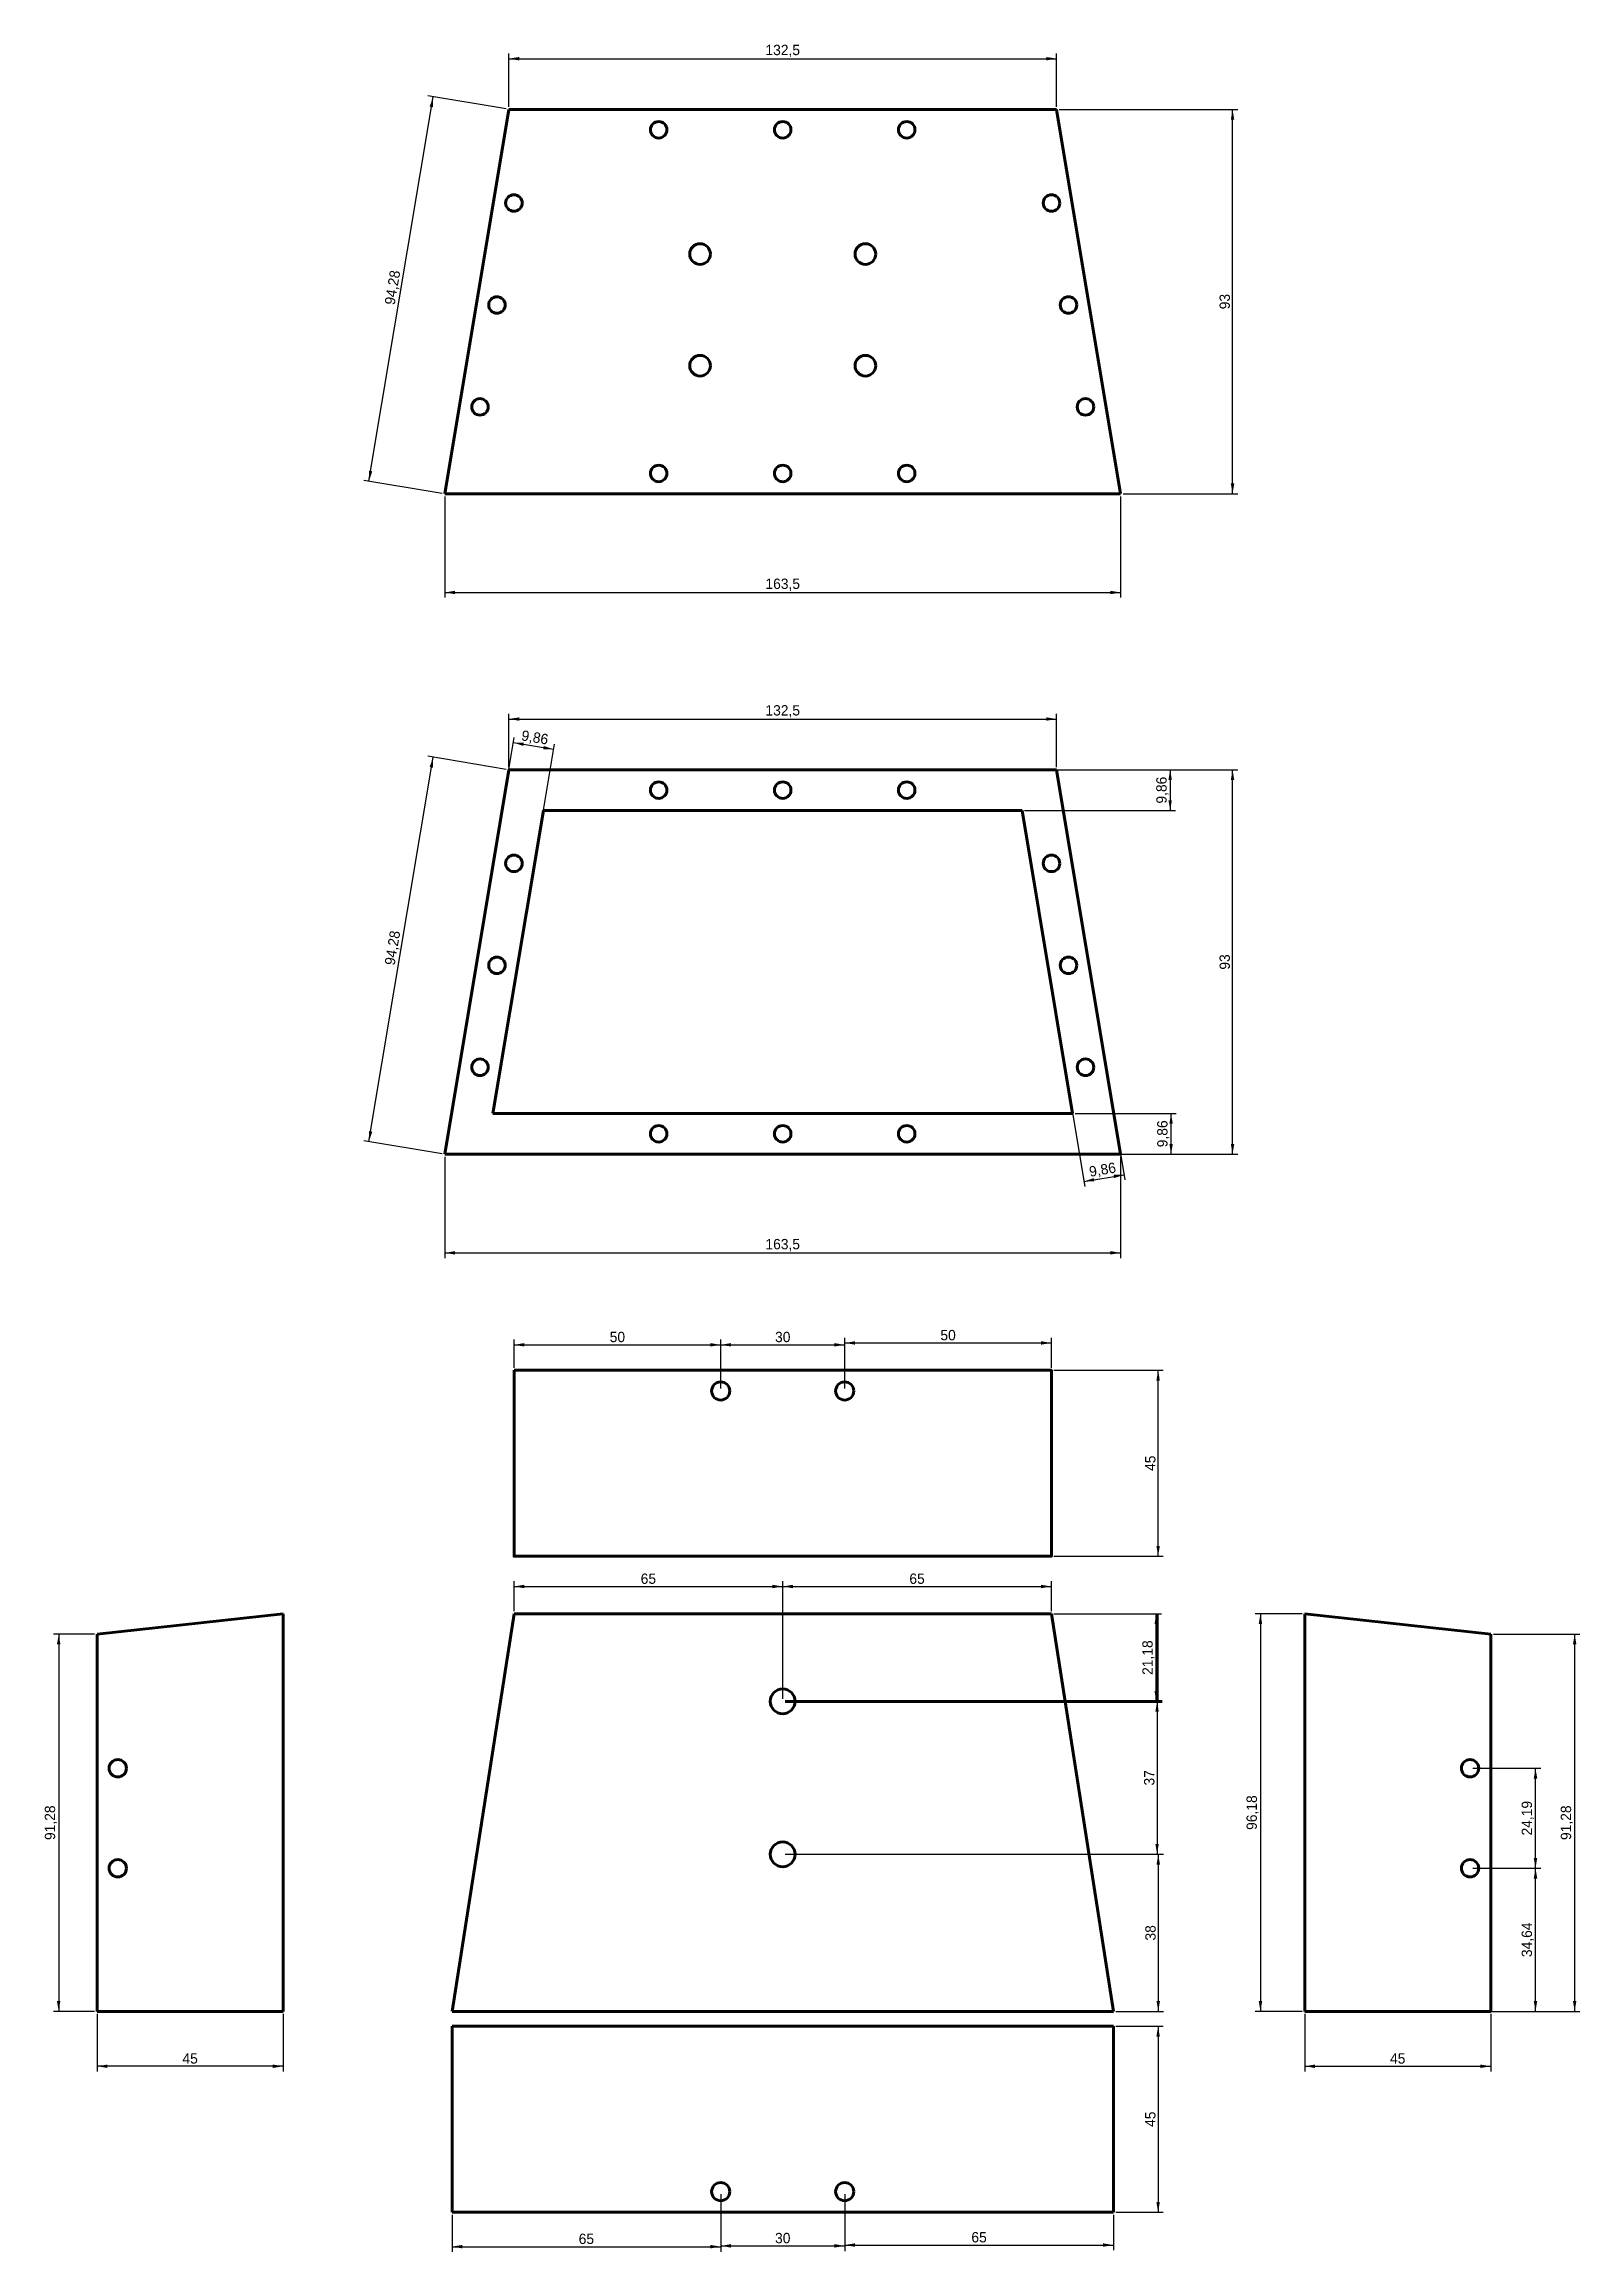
# Model space of a CAD drawing. Header units: millimetres. Extents: x 76 to 447, y 175 to 710.
import ezdxf

# ---------------------------------------------------------------- set-up
doc = ezdxf.new("R2010")
doc.units = ezdxf.units.MM
doc.layers.get('0').update_dxf_attribs({"linetype": 'CONTINUOUS', "lineweight": 70})
doc.layers.add('measures', color=6, linetype='CONTINUOUS', lineweight=35)
doc.dimstyles.get("Standard").update_dxf_attribs({"dimtxt": 2.5, "dimasz": 2.5, "dimexe": 1.25, "dimexo": 0.625, "dimtad": 0, "dimtoh": 1, "dimtxsty": 'Standard', "dimcen": 0.09, "dimadec": 0, "dimazin": 0, "dimtfac": 1, "dimtdec": 4, "dimtofl": 0, "dimtmove": 0, "dimatfit": 3, "dimfxl": 1, "dimtolj": 1, "dimtzin": 0, "dimarcsym": 0})

# ---------------------------------------------------------------- blocks, each defined once
blk = doc.blocks.new('*D1')
at = {"layer": 'measures', "color": 0, "linetype": 'ByBlock', "lineweight": -2}
for p, q in [((187.99, 534.62), (187.99, 547.52)), ((187.99, 546.27), (320.49, 546.27)), ((320.49, 534.62), (320.49, 547.52))]:
    blk.add_line(p, q, dxfattribs=at)
for points in [[(187.99, 546.27), (190.49, 546.68), (190.49, 545.85)], [(320.49, 546.27), (317.99, 545.85), (317.99, 546.68)]]:
    blk.add_solid(points, dxfattribs=at)
at = {"layer": 'measures', "color": 0, "linetype": 'CONTINUOUS', "lineweight": -2, "insert": (254.24, 548.14), "char_height": 2.5, "width": 7.3611, "attachment_point": 5}
blk.add_mtext('132,5', dxfattribs=at)
blk = doc.blocks.new('*D2')
at = {"layer": 'measures', "color": 0, "linetype": 'ByBlock', "lineweight": -2}
for p, q in [((172.49, 440.37), (172.49, 415.88)), ((335.99, 440.37), (335.99, 415.88)), ((172.49, 417.13), (335.99, 417.13))]:
    blk.add_line(p, q, dxfattribs=at)
for points in [[(172.49, 417.13), (174.99, 417.55), (174.99, 416.72)], [(335.99, 417.13), (333.49, 416.72), (333.49, 417.55)]]:
    blk.add_solid(points, dxfattribs=at)
at = {"layer": 'measures', "color": 0, "linetype": 'CONTINUOUS', "lineweight": -2, "insert": (254.24, 419.01), "char_height": 2.5, "width": 7.3611, "attachment_point": 5}
blk.add_mtext('163,5', dxfattribs=at)
blk = doc.blocks.new('*D3')
at = {"layer": 'measures', "color": 0, "linetype": 'ByBlock', "lineweight": -2}
for p, q in [((154.14, 444.06), (169.64, 537.06)), ((187.37, 534.1), (168.4, 537.26)), ((171.87, 441.1), (152.9, 444.26))]:
    blk.add_line(p, q, dxfattribs=at)
for points in [[(169.64, 537.06), (169.64, 534.52), (168.82, 534.66)], [(154.14, 444.06), (154.14, 446.59), (154.96, 446.45)]]:
    blk.add_solid(points, dxfattribs=at)
at = {"layer": 'measures', "color": 0, "linetype": 'CONTINUOUS', "lineweight": -2, "insert": (160.04, 490.87), "char_height": 2.5, "width": 8.1944, "attachment_point": 5, "rotation": 80.5377}
blk.add_mtext('94,28', dxfattribs=at)
blk = doc.blocks.new('*D4')
at = {"layer": 'measures', "color": 0, "linetype": 'ByBlock', "lineweight": -2}
for p, q in [((321.11, 534), (364.31, 534)), ((363.06, 441), (363.06, 534)), ((336.61, 441), (364.31, 441))]:
    blk.add_line(p, q, dxfattribs=at)
for points in [[(363.06, 534), (363.48, 531.5), (362.64, 531.5)], [(363.06, 441), (362.64, 443.5), (363.48, 443.5)]]:
    blk.add_solid(points, dxfattribs=at)
at = {"layer": 'measures', "color": 0, "linetype": 'CONTINUOUS', "lineweight": -2, "insert": (361.18, 487.5), "char_height": 2.5, "width": 3.0556, "attachment_point": 5, "rotation": 90}
blk.add_mtext('93', dxfattribs=at)
blk = doc.blocks.new('*D5')
at = {"layer": 'measures', "color": 0, "linetype": 'ByBlock', "lineweight": -2}
for p, q in [((380.52, 233.01), (380.52, 219.11)), ((425.52, 233.01), (425.52, 219.11)), ((380.52, 220.36), (425.52, 220.36))]:
    blk.add_line(p, q, dxfattribs=at)
for points in [[(380.52, 220.36), (383.02, 220.77), (383.02, 219.94)], [(425.52, 220.36), (423.02, 219.94), (423.02, 220.77)]]:
    blk.add_solid(points, dxfattribs=at)
at = {"layer": 'measures', "color": 0, "linetype": 'CONTINUOUS', "lineweight": -2, "insert": (403.02, 222.23), "char_height": 2.5, "width": 3.3333, "attachment_point": 5}
blk.add_mtext('45', dxfattribs=at)
blk = doc.blocks.new('*D6')
at = {"layer": 'measures', "color": 0, "linetype": 'ByBlock', "lineweight": -2}
for p, q in [((319.86, 388.73), (346.31, 388.73)), ((345.06, 343.73), (345.06, 388.73)), ((319.86, 343.73), (346.31, 343.73))]:
    blk.add_line(p, q, dxfattribs=at)
for points in [[(345.06, 388.73), (345.47, 386.23), (344.64, 386.23)], [(345.06, 343.73), (344.64, 346.23), (345.47, 346.23)]]:
    blk.add_solid(points, dxfattribs=at)
at = {"layer": 'measures', "color": 0, "linetype": 'CONTINUOUS', "lineweight": -2, "insert": (343.18, 366.23), "char_height": 2.5, "width": 3.3333, "attachment_point": 5, "rotation": 90}
blk.add_mtext('45', dxfattribs=at)
blk = doc.blocks.new('*D7')
at = {"layer": 'measures', "color": 0, "linetype": 'ByBlock', "lineweight": -2}
for p, q in [((88.38, 233.01), (88.38, 219.11)), ((133.38, 233.01), (133.38, 219.11)), ((133.38, 220.36), (88.38, 220.36))]:
    blk.add_line(p, q, dxfattribs=at)
for points in [[(88.38, 220.36), (90.88, 220.77), (90.88, 219.94)], [(133.38, 220.36), (130.88, 219.94), (130.88, 220.77)]]:
    blk.add_solid(points, dxfattribs=at)
at = {"layer": 'measures', "color": 0, "linetype": 'CONTINUOUS', "lineweight": -2, "insert": (110.88, 222.23), "char_height": 2.5, "width": 3.3333, "attachment_point": 5}
blk.add_mtext('45', dxfattribs=at)
blk = doc.blocks.new('*D8')
at = {"layer": 'measures', "color": 0, "linetype": 'ByBlock', "lineweight": -2}
for p, q in [((87.76, 324.91), (77.83, 324.91)), ((79.08, 324.91), (79.08, 233.63)), ((87.76, 233.63), (77.83, 233.63))]:
    blk.add_line(p, q, dxfattribs=at)
for points in [[(79.08, 324.91), (79.49, 322.41), (78.66, 322.41)], [(79.08, 233.63), (78.66, 236.13), (79.49, 236.13)]]:
    blk.add_solid(points, dxfattribs=at)
at = {"layer": 'measures', "color": 0, "linetype": 'CONTINUOUS', "lineweight": -2, "insert": (77.2, 279.27), "char_height": 2.5, "width": 7.3611, "attachment_point": 5, "rotation": 90}
blk.add_mtext('91,28', dxfattribs=at)
blk = doc.blocks.new('*D9')
at = {"layer": 'measures', "color": 0, "linetype": 'ByBlock', "lineweight": -2}
for p, q in [((379.9, 329.81), (368.56, 329.81)), ((369.81, 329.81), (369.81, 233.63)), ((379.9, 233.63), (368.56, 233.63))]:
    blk.add_line(p, q, dxfattribs=at)
for points in [[(369.81, 329.81), (370.23, 327.31), (369.39, 327.31)], [(369.81, 233.63), (369.39, 236.13), (370.23, 236.13)]]:
    blk.add_solid(points, dxfattribs=at)
at = {"layer": 'measures', "color": 0, "linetype": 'CONTINUOUS', "lineweight": -2, "insert": (367.93, 281.72), "char_height": 2.5, "width": 7.3611, "attachment_point": 5, "rotation": 90}
blk.add_mtext('96,18', dxfattribs=at)
blk = doc.blocks.new('*D10')
at = {"layer": 'measures', "color": 0, "linetype": 'ByBlock', "lineweight": -2}
for p, q in [((334.86, 230.04), (346.3, 230.04)), ((345.05, 230.04), (345.05, 185.04)), ((334.86, 185.04), (346.3, 185.04))]:
    blk.add_line(p, q, dxfattribs=at)
for points in [[(345.05, 230.04), (345.47, 227.54), (344.64, 227.54)], [(345.05, 185.04), (344.64, 187.54), (345.47, 187.54)]]:
    blk.add_solid(points, dxfattribs=at)
at = {"layer": 'measures', "color": 0, "linetype": 'CONTINUOUS', "lineweight": -2, "insert": (343.18, 207.54), "char_height": 2.5, "width": 3.3333, "attachment_point": 5, "rotation": 90}
blk.add_mtext('45', dxfattribs=at)
blk = doc.blocks.new('*D11')
at = {"layer": 'measures', "color": 0, "linetype": 'ByBlock', "lineweight": -2}
for p, q in [((254.86, 308.63), (346.05, 308.63)), ((344.8, 308.63), (344.8, 271.63)), ((254.86, 271.63), (346.05, 271.63))]:
    blk.add_line(p, q, dxfattribs=at)
for points in [[(344.8, 308.63), (345.22, 306.13), (344.39, 306.13)], [(344.8, 271.63), (344.39, 274.13), (345.22, 274.13)]]:
    blk.add_solid(points, dxfattribs=at)
at = {"layer": 'measures', "color": 0, "linetype": 'CONTINUOUS', "lineweight": -2, "insert": (342.93, 290.13), "char_height": 2.5, "width": 3.0556, "attachment_point": 5, "rotation": 90}
blk.add_mtext('37', dxfattribs=at)
blk = doc.blocks.new('*D12')
at = {"layer": 'measures', "color": 0, "linetype": 'ByBlock', "lineweight": -2}
for p, q in [((254.86, 271.63), (346.34, 271.63)), ((345.09, 271.63), (345.09, 233.63)), ((334.86, 233.63), (346.34, 233.63))]:
    blk.add_line(p, q, dxfattribs=at)
for points in [[(345.09, 271.63), (345.51, 269.13), (344.68, 269.13)], [(345.09, 233.63), (344.68, 236.13), (345.51, 236.13)]]:
    blk.add_solid(points, dxfattribs=at)
at = {"layer": 'measures', "color": 0, "linetype": 'CONTINUOUS', "lineweight": -2, "insert": (343.22, 252.63), "char_height": 2.5, "width": 3.0556, "attachment_point": 5, "rotation": 90}
blk.add_mtext('38', dxfattribs=at)
blk = doc.blocks.new('*D13')
at = {"layer": 'measures', "color": 0, "linetype": 'ByBlock', "lineweight": -2}
for p, q in [((319.86, 329.81), (345.85, 329.81)), ((344.6, 308.63), (344.6, 329.81)), ((254.86, 308.63), (345.85, 308.63))]:
    blk.add_line(p, q, dxfattribs=at)
for points in [[(344.6, 329.81), (345.01, 327.31), (344.18, 327.31)], [(344.6, 308.63), (344.18, 311.13), (345.01, 311.13)]]:
    blk.add_solid(points, dxfattribs=at)
at = {"layer": 'measures', "color": 0, "linetype": 'CONTINUOUS', "lineweight": -2, "insert": (342.72, 319.22), "char_height": 2.5, "width": 6.8056, "attachment_point": 5, "rotation": 90}
blk.add_mtext('21,18', dxfattribs=at)
blk = doc.blocks.new('*D14')
at = {"layer": 'measures', "color": 0, "linetype": 'ByBlock', "lineweight": -2}
for p, q in [((187.99, 694.37), (187.99, 707.27)), ((187.99, 706.02), (320.49, 706.02)), ((320.49, 694.37), (320.49, 707.27))]:
    blk.add_line(p, q, dxfattribs=at)
for points in [[(187.99, 706.02), (190.49, 706.43), (190.49, 705.6)], [(320.49, 706.02), (317.99, 705.6), (317.99, 706.43)]]:
    blk.add_solid(points, dxfattribs=at)
at = {"layer": 'measures', "color": 0, "linetype": 'CONTINUOUS', "lineweight": -2, "insert": (254.24, 707.89), "char_height": 2.5, "width": 7.3611, "attachment_point": 5}
blk.add_mtext('132,5', dxfattribs=at)
blk = doc.blocks.new('*D15')
at = {"layer": 'measures', "color": 0, "linetype": 'ByBlock', "lineweight": -2}
for p, q in [((172.49, 600.12), (172.49, 575.63)), ((335.99, 600.12), (335.99, 575.63)), ((172.49, 576.88), (335.99, 576.88))]:
    blk.add_line(p, q, dxfattribs=at)
for points in [[(172.49, 576.88), (174.99, 577.3), (174.99, 576.47)], [(335.99, 576.88), (333.49, 576.47), (333.49, 577.3)]]:
    blk.add_solid(points, dxfattribs=at)
at = {"layer": 'measures', "color": 0, "linetype": 'CONTINUOUS', "lineweight": -2, "insert": (254.24, 578.76), "char_height": 2.5, "width": 7.3611, "attachment_point": 5}
blk.add_mtext('163,5', dxfattribs=at)
blk = doc.blocks.new('*D16')
at = {"layer": 'measures', "color": 0, "linetype": 'ByBlock', "lineweight": -2}
for p, q in [((154.14, 603.81), (169.64, 696.81)), ((187.37, 693.85), (168.4, 697.01)), ((171.87, 600.85), (152.9, 604.01))]:
    blk.add_line(p, q, dxfattribs=at)
for points in [[(169.64, 696.81), (169.64, 694.27), (168.82, 694.41)], [(154.14, 603.81), (154.14, 606.34), (154.96, 606.21)]]:
    blk.add_solid(points, dxfattribs=at)
at = {"layer": 'measures', "color": 0, "linetype": 'CONTINUOUS', "lineweight": -2, "insert": (160.04, 650.62), "char_height": 2.5, "width": 8.1944, "attachment_point": 5, "rotation": 80.5377}
blk.add_mtext('94,28', dxfattribs=at)
blk = doc.blocks.new('*D17')
at = {"layer": 'measures', "color": 0, "linetype": 'ByBlock', "lineweight": -2}
for p, q in [((321.11, 693.75), (364.31, 693.75)), ((363.06, 600.75), (363.06, 693.75)), ((336.61, 600.75), (364.31, 600.75))]:
    blk.add_line(p, q, dxfattribs=at)
for points in [[(363.06, 693.75), (363.48, 691.25), (362.64, 691.25)], [(363.06, 600.75), (362.64, 603.25), (363.48, 603.25)]]:
    blk.add_solid(points, dxfattribs=at)
at = {"layer": 'measures', "color": 0, "linetype": 'CONTINUOUS', "lineweight": -2, "insert": (361.18, 647.25), "char_height": 2.5, "width": 3.0556, "attachment_point": 5, "rotation": 90}
blk.add_mtext('93', dxfattribs=at)
blk = doc.blocks.new('*D18')
at = {"layer": 'measures', "color": 0, "linetype": 'ByBlock', "lineweight": -2}
for p, q in [((324.97, 450.86), (349.44, 450.86)), ((348.19, 441), (348.19, 450.86)), ((326.61, 441), (349.44, 441))]:
    blk.add_line(p, q, dxfattribs=at)
for points in [[(348.19, 450.86), (348.61, 448.36), (347.77, 448.36)], [(348.19, 441), (347.77, 443.5), (348.61, 443.5)]]:
    blk.add_solid(points, dxfattribs=at)
at = {"layer": 'measures', "color": 0, "linetype": 'CONTINUOUS', "lineweight": -2, "insert": (346.31, 445.93), "char_height": 2.5, "width": 5.9722, "attachment_point": 5, "rotation": 90}
blk.add_mtext('9,86', dxfattribs=at)
blk = doc.blocks.new('*D19')
at = {"layer": 'measures', "color": 0, "linetype": 'ByBlock', "lineweight": -2}
for p, q in [((311.11, 534), (349.22, 534)), ((347.97, 534), (347.97, 524.14)), ((312.75, 524.14), (349.22, 524.14))]:
    blk.add_line(p, q, dxfattribs=at)
for points in [[(347.97, 534), (348.38, 531.5), (347.55, 531.5)], [(347.97, 524.14), (347.55, 526.64), (348.38, 526.64)]]:
    blk.add_solid(points, dxfattribs=at)
at = {"layer": 'measures', "color": 0, "linetype": 'CONTINUOUS', "lineweight": -2, "insert": (346.09, 529.07), "char_height": 2.5, "width": 5.9722, "attachment_point": 5, "rotation": 90}
blk.add_mtext('9,86', dxfattribs=at)
blk = doc.blocks.new('*D20')
at = {"layer": 'measures', "color": 0, "linetype": 'ByBlock', "lineweight": -2}
for p, q in [((180.34, 488.12), (189.29, 541.8)), ((189.08, 540.57), (198.81, 538.95)), ((190.07, 486.49), (199.02, 540.18))]:
    blk.add_line(p, q, dxfattribs=at)
for points in [[(189.08, 540.57), (191.62, 540.57), (191.48, 539.75)], [(198.81, 538.95), (196.28, 538.95), (196.41, 539.77)]]:
    blk.add_solid(points, dxfattribs=at)
at = {"layer": 'measures', "color": 0, "linetype": 'CONTINUOUS', "lineweight": -2, "insert": (194.25, 541.61), "char_height": 2.5, "width": 5.9722, "attachment_point": 5, "rotation": 350.5377}
blk.add_mtext('9,86', dxfattribs=at)
blk = doc.blocks.new('*D21')
at = {"layer": 'measures', "color": 0, "linetype": 'ByBlock', "lineweight": -2}
for p, q in [((328.34, 486.88), (337.02, 434.78)), ((318.61, 485.26), (327.29, 433.16)), ((327.09, 434.4), (336.82, 436.02))]:
    blk.add_line(p, q, dxfattribs=at)
for points in [[(327.09, 434.4), (329.48, 435.22), (329.62, 434.4)], [(336.82, 436.02), (334.42, 435.2), (334.28, 436.02)]]:
    blk.add_solid(points, dxfattribs=at)
at = {"layer": 'measures', "color": 0, "linetype": 'CONTINUOUS', "lineweight": -2, "insert": (331.64, 437.06), "char_height": 2.5, "width": 5.9722, "attachment_point": 5, "rotation": 9.4623}
blk.add_mtext('9,86', dxfattribs=at)
blk = doc.blocks.new('*D22')
at = {"layer": 'measures', "color": 0, "linetype": 'ByBlock', "lineweight": -2}
for p, q in [((421.15, 268.27), (437.6, 268.27)), ((436.35, 233.63), (436.35, 268.27)), ((421.15, 233.63), (437.6, 233.63))]:
    blk.add_line(p, q, dxfattribs=at)
for points in [[(436.35, 268.27), (436.77, 265.77), (435.93, 265.77)], [(436.35, 233.63), (435.93, 236.13), (436.77, 236.13)]]:
    blk.add_solid(points, dxfattribs=at)
at = {"layer": 'measures', "color": 0, "linetype": 'CONTINUOUS', "lineweight": -2, "insert": (434.48, 250.95), "char_height": 2.5, "width": 8.4722, "attachment_point": 5, "rotation": 90}
blk.add_mtext('34,64', dxfattribs=at)
blk = doc.blocks.new('*D23')
at = {"layer": 'measures', "color": 0, "linetype": 'ByBlock', "lineweight": -2}
for p, q in [((421.15, 292.46), (437.6, 292.46)), ((436.35, 268.27), (436.35, 292.46)), ((421.15, 268.27), (437.6, 268.27))]:
    blk.add_line(p, q, dxfattribs=at)
for points in [[(436.35, 292.46), (436.77, 289.96), (435.93, 289.96)], [(436.35, 268.27), (435.93, 270.77), (436.77, 270.77)]]:
    blk.add_solid(points, dxfattribs=at)
at = {"layer": 'measures', "color": 0, "linetype": 'CONTINUOUS', "lineweight": -2, "insert": (434.48, 280.37), "char_height": 2.5, "width": 7.6389, "attachment_point": 5, "rotation": 90}
blk.add_mtext('24,19', dxfattribs=at)
blk = doc.blocks.new('*D24')
at = {"layer": 'measures', "color": 0, "linetype": 'ByBlock', "lineweight": -2}
for p, q in [((426.15, 324.91), (447.08, 324.91)), ((445.83, 233.63), (445.83, 324.91)), ((426.15, 233.63), (447.08, 233.63))]:
    blk.add_line(p, q, dxfattribs=at)
for points in [[(445.83, 324.91), (446.24, 322.41), (445.41, 322.41)], [(445.83, 233.63), (445.41, 236.13), (446.24, 236.13)]]:
    blk.add_solid(points, dxfattribs=at)
at = {"layer": 'measures', "color": 0, "linetype": 'CONTINUOUS', "lineweight": -2, "insert": (443.95, 279.27), "char_height": 2.5, "width": 7.3611, "attachment_point": 5, "rotation": 90}
blk.add_mtext('91,28', dxfattribs=at)
blk = doc.blocks.new('*D25')
at = {"layer": 'measures', "color": 0, "linetype": 'ByBlock', "lineweight": -2}
for p, q in [((239.24, 189.41), (239.24, 175.46)), ((174.24, 184.41), (174.24, 175.46)), ((174.24, 176.71), (239.24, 176.71))]:
    blk.add_line(p, q, dxfattribs=at)
for points in [[(174.24, 176.71), (176.74, 177.13), (176.74, 176.3)], [(239.24, 176.71), (236.74, 176.3), (236.74, 177.13)]]:
    blk.add_solid(points, dxfattribs=at)
at = {"layer": 'measures', "color": 0, "linetype": 'CONTINUOUS', "lineweight": -2, "insert": (206.74, 178.59), "char_height": 2.5, "width": 3.0556, "attachment_point": 5}
blk.add_mtext('65', dxfattribs=at)
blk = doc.blocks.new('*D26')
at = {"layer": 'measures', "color": 0, "linetype": 'ByBlock', "lineweight": -2}
for p, q in [((239.24, 189.41), (239.24, 175.66)), ((269.24, 189.41), (269.24, 175.66)), ((239.24, 176.91), (269.24, 176.91))]:
    blk.add_line(p, q, dxfattribs=at)
for points in [[(239.24, 176.91), (241.74, 177.33), (241.74, 176.49)], [(269.24, 176.91), (266.74, 176.49), (266.74, 177.33)]]:
    blk.add_solid(points, dxfattribs=at)
at = {"layer": 'measures', "color": 0, "linetype": 'CONTINUOUS', "lineweight": -2, "insert": (254.24, 178.78), "char_height": 2.5, "width": 3.0556, "attachment_point": 5}
blk.add_mtext('30', dxfattribs=at)
blk = doc.blocks.new('*D27')
at = {"layer": 'measures', "color": 0, "linetype": 'ByBlock', "lineweight": -2}
for p, q in [((269.24, 189.41), (269.24, 175.86)), ((334.24, 184.41), (334.24, 175.86)), ((269.24, 177.11), (334.24, 177.11))]:
    blk.add_line(p, q, dxfattribs=at)
for points in [[(269.24, 177.11), (271.74, 177.52), (271.74, 176.69)], [(334.24, 177.11), (331.74, 176.69), (331.74, 177.52)]]:
    blk.add_solid(points, dxfattribs=at)
at = {"layer": 'measures', "color": 0, "linetype": 'CONTINUOUS', "lineweight": -2, "insert": (301.74, 178.98), "char_height": 2.5, "width": 3.0556, "attachment_point": 5}
blk.add_mtext('65', dxfattribs=at)
blk = doc.blocks.new('*D28')
at = {"layer": 'measures', "color": 0, "linetype": 'ByBlock', "lineweight": -2}
for p, q in [((189.24, 389.35), (189.24, 396.13)), ((239.24, 384.35), (239.24, 396.13)), ((189.24, 394.88), (239.24, 394.88))]:
    blk.add_line(p, q, dxfattribs=at)
for points in [[(189.24, 394.88), (191.74, 395.3), (191.74, 394.47)], [(239.24, 394.88), (236.74, 394.47), (236.74, 395.3)]]:
    blk.add_solid(points, dxfattribs=at)
at = {"layer": 'measures', "color": 0, "linetype": 'CONTINUOUS', "lineweight": -2, "insert": (214.24, 396.76), "char_height": 2.5, "width": 3.0556, "attachment_point": 5}
blk.add_mtext('50', dxfattribs=at)
blk = doc.blocks.new('*D29')
at = {"layer": 'measures', "color": 0, "linetype": 'ByBlock', "lineweight": -2}
for p, q in [((239.24, 384.35), (239.24, 396.13)), ((269.24, 384.35), (269.24, 396.13)), ((239.24, 394.88), (269.24, 394.88))]:
    blk.add_line(p, q, dxfattribs=at)
for points in [[(239.24, 394.88), (241.74, 395.3), (241.74, 394.47)], [(269.24, 394.88), (266.74, 394.47), (266.74, 395.3)]]:
    blk.add_solid(points, dxfattribs=at)
at = {"layer": 'measures', "color": 0, "linetype": 'CONTINUOUS', "lineweight": -2, "insert": (254.24, 396.76), "char_height": 2.5, "width": 3.0556, "attachment_point": 5}
blk.add_mtext('30', dxfattribs=at)
blk = doc.blocks.new('*D30')
at = {"layer": 'measures', "color": 0, "linetype": 'ByBlock', "lineweight": -2}
for p, q in [((269.24, 384.35), (269.24, 396.58)), ((269.24, 395.33), (319.24, 395.33)), ((319.24, 389.35), (319.24, 396.58))]:
    blk.add_line(p, q, dxfattribs=at)
for points in [[(269.24, 395.33), (271.74, 395.75), (271.74, 394.92)], [(319.24, 395.33), (316.74, 394.92), (316.74, 395.75)]]:
    blk.add_solid(points, dxfattribs=at)
at = {"layer": 'measures', "color": 0, "linetype": 'CONTINUOUS', "lineweight": -2, "insert": (294.24, 397.21), "char_height": 2.5, "width": 3.0556, "attachment_point": 5}
blk.add_mtext('50', dxfattribs=at)
blk = doc.blocks.new('*D31')
at = {"layer": 'measures', "color": 0, "linetype": 'ByBlock', "lineweight": -2}
for p, q in [((189.24, 330.44), (189.24, 337.67)), ((254.24, 309.26), (254.24, 337.67)), ((189.24, 336.42), (254.24, 336.42))]:
    blk.add_line(p, q, dxfattribs=at)
for points in [[(189.24, 336.42), (191.74, 336.83), (191.74, 336)], [(254.24, 336.42), (251.74, 336), (251.74, 336.83)]]:
    blk.add_solid(points, dxfattribs=at)
at = {"layer": 'measures', "color": 0, "linetype": 'CONTINUOUS', "lineweight": -2, "insert": (221.74, 338.29), "char_height": 2.5, "width": 3.0556, "attachment_point": 5}
blk.add_mtext('65', dxfattribs=at)
blk = doc.blocks.new('*D32')
at = {"layer": 'measures', "color": 0, "linetype": 'ByBlock', "lineweight": -2}
for p, q in [((254.24, 309.26), (254.24, 337.67)), ((319.24, 330.44), (319.24, 337.67)), ((254.24, 336.42), (319.24, 336.42))]:
    blk.add_line(p, q, dxfattribs=at)
for points in [[(254.24, 336.42), (256.74, 336.83), (256.74, 336)], [(319.24, 336.42), (316.74, 336), (316.74, 336.83)]]:
    blk.add_solid(points, dxfattribs=at)
at = {"layer": 'measures', "color": 0, "linetype": 'CONTINUOUS', "lineweight": -2, "insert": (286.74, 338.29), "char_height": 2.5, "width": 3.0556, "attachment_point": 5}
blk.add_mtext('65', dxfattribs=at)

msp = doc.modelspace()

# ---------------------------------------------------------------- linework, layer by layer
for p, q in [((187.986, 693.75), (172.486, 600.75)), ((320.486, 693.75), (187.986, 693.75)), ((335.986, 600.75), (320.486, 693.75)), ((172.486, 600.75), (335.986, 600.75)), ((187.986, 533.999), (172.486, 440.999)), ((320.486, 533.999), (187.986, 533.999)), ((335.986, 440.999), (320.486, 533.999)), ((196.342, 524.135), (184.13, 450.863)), ((312.13, 524.135), (196.342, 524.135)), ((324.342, 450.863), (312.13, 524.135)), ((184.13, 450.863), (324.342, 450.863)), ((172.486, 440.999), (335.986, 440.999)), ((133.381, 329.811), (88.381, 324.911)), ((133.381, 329.811), (133.381, 258.631)), ((174.236, 233.631), (189.236, 329.811)), ((189.236, 329.811), (319.236, 329.811)), ((319.236, 329.811), (334.236, 233.631)), ((380.521, 329.811), (425.521, 324.911)), ((380.521, 329.811), (380.521, 258.631)), ((88.381, 324.911), (88.381, 233.631)), ((425.521, 233.631), (425.521, 324.911)), ((133.381, 258.631), (133.381, 233.631)), ((380.521, 233.631), (380.521, 258.631)), ((88.381, 233.631), (133.381, 233.631)), ((174.236, 233.631), (334.236, 233.631)), ((334.236, 230.036), (174.236, 230.036)), ((174.236, 230.036), (174.236, 185.036)), ((334.236, 185.036), (334.236, 230.036)), ((425.521, 233.631), (380.521, 233.631)), ((174.236, 185.036), (334.236, 185.036))]:
    msp.add_line(p, q)
msp.add_lwpolyline([(189.236, 388.729), (319.236, 388.729), (319.236, 343.729), (189.236, 343.729)], close=True)
for centre, radius in [((224.236, 688.818), 2), ((254.236, 688.818), 2), ((284.236, 688.818), 2), ((189.211, 671.099), 2), ((319.261, 671.099), 2), ((234.236, 658.75), 2.5), ((274.236, 658.75), 2.5), ((185.101, 646.439), 2), ((323.371, 646.439), 2), ((234.236, 631.75), 2.5), ((274.236, 631.75), 2.5), ((180.991, 621.779), 2), ((327.481, 621.779), 2), ((224.236, 605.682), 2), ((254.236, 605.682), 2), ((284.236, 605.682), 2), ((224.236, 529.067), 2), ((254.236, 529.067), 2), ((284.236, 529.067), 2), ((189.211, 511.348), 2), ((319.261, 511.348), 2), ((185.101, 486.688), 2), ((323.371, 486.688), 2), ((180.991, 462.029), 2), ((327.481, 462.029), 2), ((224.236, 445.931), 2), ((254.236, 445.931), 2), ((284.236, 445.931), 2), ((239.236, 383.729), 2.2), ((269.236, 383.729), 2.2), ((254.236, 308.631), 3), ((93.381, 292.461), 2.1), ((420.521, 292.461), 2.1), ((254.236, 271.631), 3), ((93.381, 268.271), 2.1), ((420.521, 268.271), 2.1), ((239.236, 190.036), 2.2), ((269.236, 190.036), 2.2)]:
    msp.add_circle(centre, radius)
at = {"layer": 'measures', "color": 0, "linetype": 'CONTINUOUS', "lineweight": 70}
for p, q in [((344.822, 329.811), (344.822, 308.631)), ((254.861, 308.631), (346.072, 308.631))]:
    msp.add_line(p, q, dxfattribs=at)

# ---------------------------------------------------------------- dimensions: what is measured, and where the dimension line sits
at = {"layer": 'measures'}
for base, p1, p2, picture, middle in [((320.486, 706.015), (187.986, 693.75), (320.486, 693.75), '*D14', (254.236, 707.89)), ((335.986, 576.882), (172.486, 600.75), (335.986, 600.75), '*D15', (254.236, 578.757)), ((320.486, 546.265), (187.986, 533.999), (320.486, 533.999), '*D1', (254.236, 548.14)), ((335.986, 417.132), (172.486, 440.999), (335.986, 440.999), '*D2', (254.236, 419.007)), ((239.236, 394.884), (189.236, 388.729), (239.236, 383.729), '*D28', (214.236, 396.759)), ((269.236, 394.884), (239.236, 383.729), (269.236, 383.729), '*D29', (254.236, 396.759)), ((319.236, 395.333), (269.236, 383.729), (319.236, 388.729), '*D30', (294.236, 397.208)), ((254.236, 336.419), (189.236, 329.811), (254.236, 308.631), '*D31', (221.736, 338.294)), ((319.236, 336.419), (254.236, 308.631), (319.236, 329.811), '*D32', (286.736, 338.294)), ((425.521, 220.357), (380.521, 233.631), (425.521, 233.631), '*D5', (403.021, 222.232)), ((239.236, 176.712), (174.236, 185.036), (239.236, 190.036), '*D25', (206.736, 178.587)), ((269.236, 176.91), (239.236, 190.036), (269.236, 190.036), '*D26', (254.236, 178.785)), ((334.236, 177.107), (269.236, 190.036), (334.236, 185.036), '*D27', (301.736, 178.982))]:
    dim = msp.add_linear_dim(base=base, p1=p1, p2=p2, dimstyle='Standard', dxfattribs=at)
    dim.commit()
    dim.dimension.update_dxf_attribs({"geometry": picture, "text_midpoint": middle})
for p1, p2, distance, picture, middle in [((172.486, 600.75), (187.986, 693.75), 18.601, '*D16', (160.038, 650.616)), ((180.236, 487.499), (189.966, 485.878), 53.804, '*D20', (194.254, 541.61)), ((172.486, 440.999), (187.986, 533.999), 18.601, '*D3', (160.038, 490.866)), ((318.506, 485.878), (328.236, 487.499), -52.193, '*D21', (331.643, 437.055))]:
    dim = msp.add_aligned_dim(p1=p1, p2=p2, distance=distance, dimstyle='Standard', dxfattribs=at)
    dim.commit()
    dim.dimension.update_dxf_attribs({"geometry": picture, "text_midpoint": middle})
for base, p1, p2, angle, picture, middle in [((363.059, 693.75), (335.986, 600.75), (320.486, 693.75), 90, '*D17', (361.184, 647.25)), ((347.965, 524.135), (310.486, 533.999), (312.13, 524.135), 90, '*D19', (346.09, 529.067)), ((363.059, 533.999), (335.986, 440.999), (320.486, 533.999), 90, '*D4', (361.184, 487.499)), ((348.19, 450.863), (325.986, 440.999), (324.342, 450.863), 90, '*D18', (346.315, 445.931)), ((345.055, 388.729), (319.236, 343.729), (319.236, 388.729), 90, '*D6', (343.18, 366.229)), ((344.598, 329.811), (254.236, 308.631), (319.236, 329.811), 90, '*D13', (342.723, 319.221)), ((369.809, 233.631), (380.521, 329.811), (380.521, 233.631), 90, '*D9', (367.934, 281.721)), ((79.078, 233.631), (88.381, 324.911), (88.381, 233.631), 90, '*D8', (77.203, 279.271)), ((445.828, 324.911), (425.521, 233.631), (425.521, 324.911), 90, '*D24', (443.953, 279.271)), ((344.803, 271.631), (254.236, 308.631), (254.236, 271.631), 90, '*D11', (342.928, 290.131)), ((436.351, 292.461), (420.521, 268.271), (420.521, 292.461), 90, '*D23', (434.476, 280.366)), ((345.093, 233.631), (254.236, 271.631), (334.236, 233.631), 90, '*D12', (343.218, 252.631)), ((436.351, 268.271), (420.521, 233.631), (420.521, 268.271), 90, '*D22', (434.476, 250.951)), ((88.381, 220.357), (133.381, 233.631), (88.381, 233.631), 180, '*D7', (110.881, 222.232)), ((345.053, 185.036), (334.236, 230.036), (334.236, 185.036), 90, '*D10', (343.178, 207.536))]:
    dim = msp.add_linear_dim(base=base, p1=p1, p2=p2, angle=angle, dimstyle='Standard', dxfattribs=at)
    dim.commit()
    dim.dimension.update_dxf_attribs({"geometry": picture, "text_midpoint": middle})

doc.saveas('drawing.dxf')
